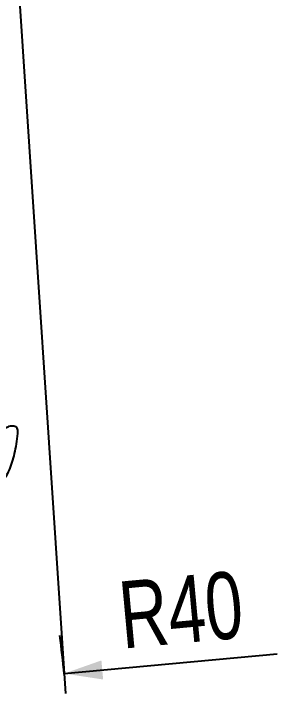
# Model space of a CAD drawing. Header units: millimetres. Extents: x 10 to 459, y 8 to 584.
# Drawn here: x 359.14 to 373.24, y 333.46 to 368.94 of the extents above; entities that cross this region are included whole.
import ezdxf

# ---------------------------------------------------------------- set-up
doc = ezdxf.new("R2010")
doc.units = ezdxf.units.MM
doc.layers.add('DIMENSIONS', color=2, linetype='Continuous')
doc.layers.add('OUTLINE', color=7, linetype='Continuous', lineweight=25)
doc.styles.add('SLDTEXTSTYLE0', font='TXT', dxfattribs={"width": 0.75})
doc.dimstyles.new('SLDDIMSTYLE9', dxfattribs={"dimtxt": 3.5, "dimasz": 2, "dimexe": 0, "dimexo": 0.0625, "dimgap": 0.875, "dimtad": 1, "dimrnd": 1e-09, "dimzin": 12, "dimdsep": 46, "dimtxsty": 'SLDTEXTSTYLE0', "dimsah": 1, "dimcen": 0, "dimadec": 0, "dimazin": 3, "dimtfac": 1, "dimtofl": 0, "dimtmove": 0, "dimatfit": 3, "dimfxl": 0, "dimfrac": 2, "dimtolj": 1, "dimtzin": 12, "dimarcsym": 0})

# ---------------------------------------------------------------- blocks, each defined once
blk = doc.blocks.new('_D_17')
at = {"layer": 'DIMENSIONS'}
blk.add_line((361.779, 334.497), (372.903, 335.528), dxfattribs=at)
blk.add_arc((321.95, 330.805), 40, 5.237, 8.1583, dxfattribs=at)
blk.add_solid([(361.779, 334.497), (363.817, 334.184), (363.725, 335.18)], dxfattribs=at)
at = {"layer": 'DIMENSIONS', "insert": (364.515, 339.277), "char_height": 3.5, "attachment_point": 1, "rotation": 5.2959, "style": 'SLDTEXTSTYLE0'}
blk.add_mtext('R40', dxfattribs=at)

msp = doc.modelspace()

# ---------------------------------------------------------------- linework, layer by layer
at = {"layer": 'OUTLINE'}
msp.add_line((361.862, 333.46), (359.421, 370.169), dxfattribs=at)
for points, knots in [([(355.789, 341.712), (355.814, 341.933), (355.838, 342.155), (355.899, 342.589), (355.937, 342.801), (356.073, 343.415), (356.192, 343.806), (356.468, 344.497), (356.624, 344.803), (356.876, 345.216), (356.963, 345.346), (357.137, 345.59), (357.224, 345.704), (357.487, 346.03), (357.661, 346.224), (357.999, 346.599), (358.162, 346.783), (358.481, 347.116), (358.639, 347.259), (358.872, 347.391), (358.949, 347.423), (359.105, 347.435), (359.184, 347.413), (359.26, 347.391)], [0, 0, 0, 0, 0.0625, 0.0625, 0.125, 0.125, 0.25, 0.25, 0.375, 0.375, 0.4375, 0.4375, 0.5, 0.5, 0.625, 0.625, 0.75, 0.75, 0.875, 0.875, 0.9375, 0.9375, 1, 1, 1, 1]), ([(359.26, 347.391), (359.285, 347.378), (359.31, 347.325), (359.341, 347.182), (359.345, 347.096), (359.339, 347.025)], [0, 0, 0, 0, 0.5, 0.5, 1, 1, 1, 1]), ([(359.339, 347.025), (359.317, 346.84), (359.295, 346.656), (359.241, 346.305), (359.208, 346.139), (359.097, 345.668), (359.004, 345.379), (358.791, 344.871), (358.671, 344.65), (358.403, 344.257), (358.254, 344.088), (357.939, 343.772), (357.774, 343.617), (357.443, 343.261), (357.276, 343.063), (356.946, 342.628), (356.783, 342.393), (356.544, 342.012), (356.466, 341.879), (356.312, 341.602), (356.236, 341.458), (356.16, 341.314)], [0, 0, 0, 0, 0.0625, 0.0625, 0.125, 0.125, 0.25, 0.25, 0.375, 0.375, 0.5, 0.5, 0.625, 0.625, 0.75, 0.75, 0.875, 0.875, 0.9375, 0.9375, 1, 1, 1, 1])]:
    msp.add_open_spline(points, degree=3, knots=knots, dxfattribs=at)

# ---------------------------------------------------------------- dimensions: what is measured, and where the dimension line sits
at = {"layer": 'DIMENSIONS'}
dim = msp.add_radius_dim(center=(321.95, 330.805), mpoint=(361.779, 334.497), dimstyle='SLDDIMSTYLE9', dxfattribs=at)
dim.commit()
dim.dimension.update_dxf_attribs({"geometry": '_D_17', "text_midpoint": (368.998, 335.166), "dimtype": 164})

doc.saveas('drawing.dxf')
